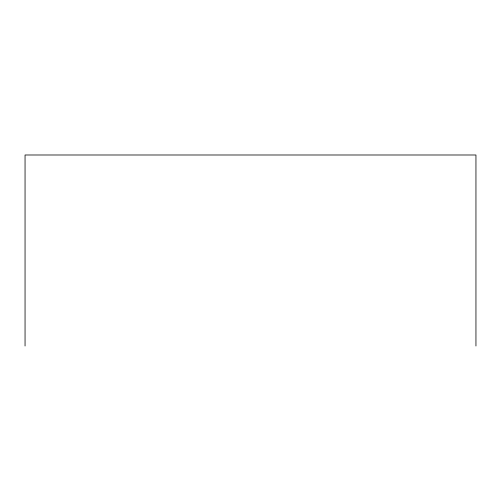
<?xml version="1.0" encoding="UTF-8"?>
<svg xmlns="http://www.w3.org/2000/svg" width="501" height="501" viewBox="0 0 501 501"><rect width="100%" height="100%" fill="white"/><g stroke="black" fill="none" stroke-linecap="round" stroke-linejoin="round"><path stroke-width="0.75" d="M475.95 346.009L475.95 154.991L25.05 154.991L25.05 346.009"/></g></svg>
